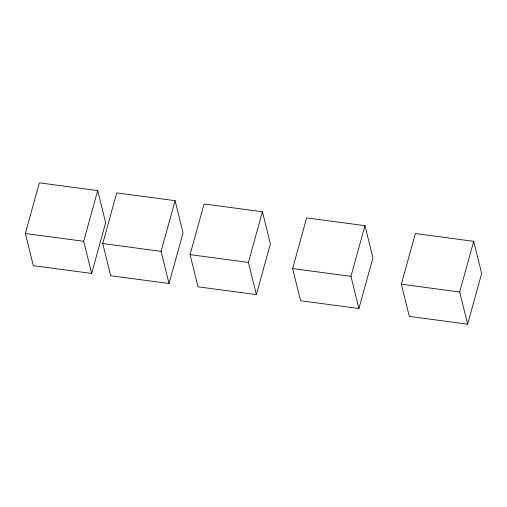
<?xml version="1.0" encoding="UTF-8"?>
<svg xmlns="http://www.w3.org/2000/svg" width="507" height="507" viewBox="0 0 507 507"><rect width="100%" height="100%" fill="white"/><g stroke="black" fill="none" stroke-linecap="round" stroke-linejoin="round"><path stroke-width="0.76" d="M25.35 233.505L39.356 182.831L97.699 190.607L105.659 222.776L91.653 273.45L33.31 265.674L25.35 233.505L83.693 241.281L91.653 273.45M83.693 241.281L97.699 190.607M102.737 243.569L116.743 192.894L175.086 200.671L183.046 232.84L169.04 283.514L110.697 275.738L102.737 243.569L161.08 251.345L169.04 283.514M161.08 251.345L175.086 200.671M190.074 254.641L204.08 203.966L262.423 211.742L270.383 243.911L256.377 294.586L198.034 286.81L190.074 254.641L248.417 262.417L256.377 294.586M248.417 262.417L262.423 211.742M292.621 268.571L306.627 217.896L364.97 225.672L372.93 257.841L358.924 308.516L300.581 300.74L292.621 268.571L350.958 276.347L358.924 308.516M350.958 276.347L364.97 225.672M401.341 284.224L415.347 233.55L473.69 241.326L481.65 273.495L467.644 324.169L409.301 316.393L401.341 284.224L459.678 292L467.644 324.169M459.678 292L473.69 241.326"/></g></svg>
